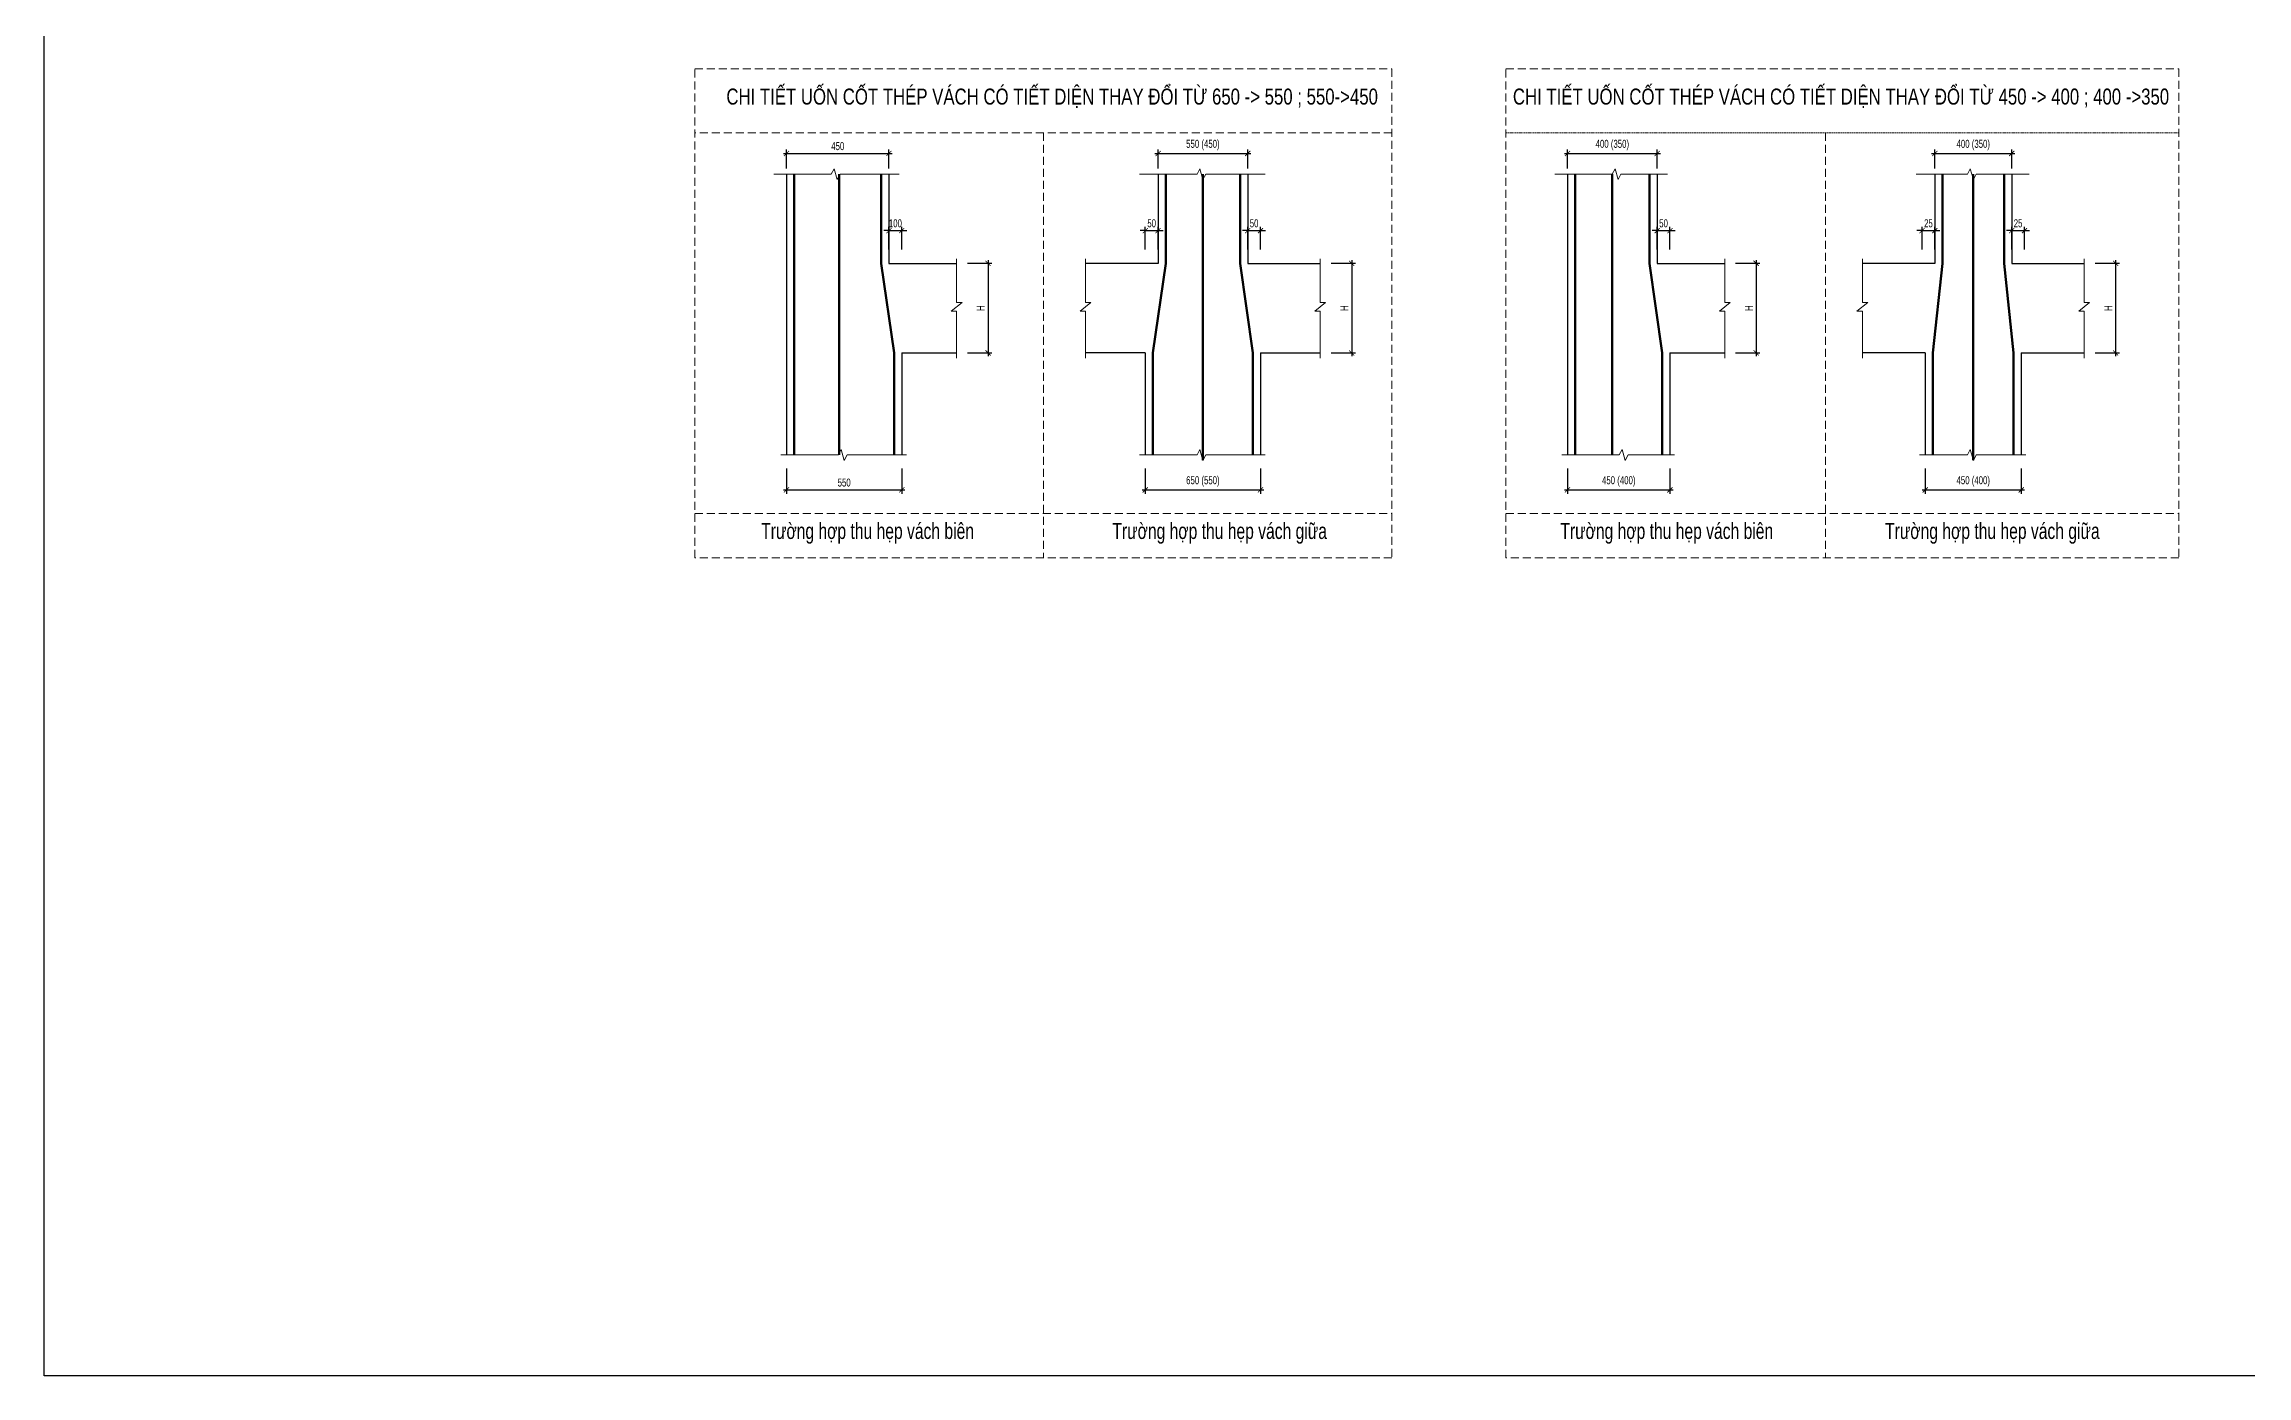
# Model space of a CAD drawing. Header units: millimetres. Extents: x -17374 to 181693, y -29783 to 15580.
# Drawn here: x 145767 to 162973, y -29783 to -19379 of the extents above; entities that cross this region are included whole.
import ezdxf
from ezdxf.enums import TextEntityAlignment as Align

# ---------------------------------------------------------------- set-up
doc = ezdxf.new("R2010")
doc.units = ezdxf.units.MM
doc.header["$LTSCALE"] = 250
doc.header["$MEASUREMENT"] = 0
doc.linetypes.add('HIDDEN', pattern=[0.375, 0.25, -0.125])
for name, color, linetype, lineweight in [('CDC.02.DIM', 1, 'Continuous', 18), ('CDC.03.BORDER', 3, 'Continuous', 25), ('CDC.04.HIDDEN', 8, 'HIDDEN', 15), ('CDC.05.STEEL', 4, 'Continuous', 50), ('CDC.06.TEXT', 2, 'Continuous', 18), ('CDC.11.NOTE', 8, 'Continuous', 18)]:
    doc.layers.add(name, color=color, linetype=linetype, lineweight=lineweight)
doc.layers.add('DIM', color=1, linetype='Continuous')
doc.styles.add('KC_BIGTEXT', font='arial.ttf', dxfattribs={"width": 0.7})
doc.styles.add('KC_SMTEXT', font='arial.ttf', dxfattribs={"width": 0.7})
doc.styles.add('KCS_SMTEXT', font='arial.ttf', dxfattribs={"width": 0.7})
doc.dimstyles.new('KC_DIM25', dxfattribs={"dimtxt": 62.5, "dimasz": 40, "dimexe": 30, "dimexo": 0, "dimgap": 25, "dimtad": 1, "dimdec": 0, "dimzin": 13, "dimdsep": 46, "dimtxsty": 'KC_SMTEXT', "dimblk": 'ARCHTICK', "dimcen": 0, "dimdle": 25, "dimclrd": 1, "dimclre": 1, "dimclrt": 2, "dimadec": 0, "dimazin": 0, "dimtfac": 1, "dimtdec": 0, "dimtix": 1, "dimtmove": 2, "dimatfit": 3, "dimfxl": 1, "dimtolj": 1, "dimtzin": 13, "dimarcsym": 0})

# ---------------------------------------------------------------- blocks, each defined once
blk = doc.blocks.new('_ArchTick')
at = {"color": 0, "linetype": 'ByBlock', "const_width": 0.15}
blk.add_lwpolyline([(-0.5, -0.5), (0.5, 0.5)], dxfattribs=at)
blk = doc.blocks.new('*D8')
at = {"layer": 'CDC.02.DIM', "color": 1, "lineweight": -2, "transparency": 16777216}
for p, q in [((152979, -21092), (153170, -21092)), ((153140, -21067), (153140, -21817)), ((152979, -21792), (153170, -21792))]:
    blk.add_line(p, q, dxfattribs=at)
at = {"layer": 'Defpoints', "color": 0, "transparency": 16777216}
for p in [(152979, -21092), (152979, -21792), (153140, -21792)]:
    blk.add_point(p, dxfattribs=at)
at = {"layer": 'CDC.02.DIM', "color": 1, "lineweight": -2, "transparency": 16777216, "xscale": 40, "yscale": 40, "zscale": 40}
for p, rotation in [((153140, -21092), 90), ((153140, -21792), 270)]:
    blk.add_blockref('_ArchTick', p, dxfattribs=dict(at, rotation=rotation))
at = {"layer": 'CDC.02.DIM', "color": 2, "transparency": 16777216, "insert": (153083, -21442), "char_height": 62.5, "attachment_point": 5, "rotation": 90, "style": 'KC_SMTEXT'}
blk.add_mtext('\\A1;H', dxfattribs=at)
blk = doc.blocks.new('*D9')
at = {"layer": 'CDC.02.DIM', "color": 1, "lineweight": -2, "transparency": 16777216}
for p, q in [((152366, -20985), (152366, -20807)), ((152466, -20985), (152466, -20807)), ((152366, -20837), (152326, -20837)), ((152366, -20837), (152466, -20837)), ((152466, -20837), (152506, -20837))]:
    blk.add_line(p, q, dxfattribs=at)
at = {"layer": 'Defpoints', "color": 0, "transparency": 16777216}
for p in [(152366, -20985), (152466, -20837), (152466, -20985)]:
    blk.add_point(p, dxfattribs=at)
at = {"layer": 'CDC.02.DIM', "color": 1, "lineweight": -2, "transparency": 16777216, "xscale": 40, "yscale": 40, "zscale": 40}
blk.add_blockref('_ArchTick', (152366, -20837), dxfattribs=at)
at = {"layer": 'CDC.02.DIM', "color": 1, "lineweight": -2, "transparency": 16777216, "xscale": 40, "yscale": 40, "zscale": 40, "rotation": 180}
blk.add_blockref('_ArchTick', (152466, -20837), dxfattribs=at)
at = {"layer": 'CDC.02.DIM', "color": 2, "transparency": 16777216, "insert": (152416, -20780), "char_height": 62.5, "attachment_point": 5, "style": 'KC_SMTEXT'}
blk.add_mtext('\\A1;100', dxfattribs=at)
blk = doc.blocks.new('*D10')
at = {"layer": 'CDC.02.DIM', "color": 1, "lineweight": -2, "transparency": 16777216}
for p, q in [((154368, -20985), (154368, -20807)), ((154468, -20985), (154468, -20807)), ((154368, -20837), (154328, -20837)), ((154368, -20837), (154468, -20837)), ((154468, -20837), (154508, -20837))]:
    blk.add_line(p, q, dxfattribs=at)
at = {"layer": 'Defpoints', "color": 0, "transparency": 16777216}
for p in [(154368, -20985), (154468, -20837), (154468, -20985)]:
    blk.add_point(p, dxfattribs=at)
at = {"layer": 'CDC.02.DIM', "color": 1, "lineweight": -2, "transparency": 16777216, "xscale": 40, "yscale": 40, "zscale": 40}
blk.add_blockref('_ArchTick', (154368, -20837), dxfattribs=at)
at = {"layer": 'CDC.02.DIM', "color": 1, "lineweight": -2, "transparency": 16777216, "xscale": 40, "yscale": 40, "zscale": 40, "rotation": 180}
blk.add_blockref('_ArchTick', (154468, -20837), dxfattribs=at)
at = {"layer": 'CDC.02.DIM', "color": 2, "transparency": 16777216, "insert": (154418, -20780), "char_height": 62.5, "attachment_point": 5, "style": 'KC_SMTEXT'}
blk.add_mtext('\\A1;50', dxfattribs=at)
blk = doc.blocks.new('*D11')
at = {"layer": 'CDC.02.DIM', "color": 1, "lineweight": -2, "transparency": 16777216}
for p, q in [((155168, -20985), (155168, -20807)), ((155268, -20985), (155268, -20807)), ((155168, -20837), (155128, -20837)), ((155168, -20837), (155268, -20837)), ((155268, -20837), (155308, -20837))]:
    blk.add_line(p, q, dxfattribs=at)
at = {"layer": 'Defpoints', "color": 0, "transparency": 16777216}
for p in [(155168, -20985), (155268, -20837), (155268, -20985)]:
    blk.add_point(p, dxfattribs=at)
at = {"layer": 'CDC.02.DIM', "color": 1, "lineweight": -2, "transparency": 16777216, "xscale": 40, "yscale": 40, "zscale": 40}
blk.add_blockref('_ArchTick', (155168, -20837), dxfattribs=at)
at = {"layer": 'CDC.02.DIM', "color": 1, "lineweight": -2, "transparency": 16777216, "xscale": 40, "yscale": 40, "zscale": 40, "rotation": 180}
blk.add_blockref('_ArchTick', (155268, -20837), dxfattribs=at)
at = {"layer": 'CDC.02.DIM', "color": 2, "transparency": 16777216, "insert": (155218, -20780), "char_height": 62.5, "attachment_point": 5, "style": 'KC_SMTEXT'}
blk.add_mtext('\\A1;50', dxfattribs=at)
blk = doc.blocks.new('*D12')
at = {"layer": 'CDC.02.DIM', "color": 1, "lineweight": -2, "transparency": 16777216}
for p, q in [((155819, -21092), (156010, -21092)), ((155980, -21067), (155980, -21817)), ((155819, -21792), (156010, -21792))]:
    blk.add_line(p, q, dxfattribs=at)
at = {"layer": 'Defpoints', "color": 0, "transparency": 16777216}
for p in [(155819, -21092), (155819, -21792), (155980, -21792)]:
    blk.add_point(p, dxfattribs=at)
at = {"layer": 'CDC.02.DIM', "color": 1, "lineweight": -2, "transparency": 16777216, "xscale": 40, "yscale": 40, "zscale": 40}
for p, rotation in [((155980, -21092), 90), ((155980, -21792), 270)]:
    blk.add_blockref('_ArchTick', p, dxfattribs=dict(at, rotation=rotation))
at = {"layer": 'CDC.02.DIM', "color": 2, "transparency": 16777216, "insert": (155923, -21442), "char_height": 62.5, "attachment_point": 5, "rotation": 90, "style": 'KC_SMTEXT'}
blk.add_mtext('\\A1;H', dxfattribs=at)
blk = doc.blocks.new('*D13')
at = {"layer": 'CDC.02.DIM', "color": 1, "lineweight": -2, "transparency": 16777216}
for p, q in [((151566, -22696), (151566, -22892)), ((152466, -22696), (152466, -22892)), ((151541, -22862), (152491, -22862))]:
    blk.add_line(p, q, dxfattribs=at)
at = {"layer": 'Defpoints', "color": 0, "transparency": 16777216}
for p in [(151566, -22696, 0), (152466, -22696, 0), (152466, -22862)]:
    blk.add_point(p, dxfattribs=at)
at = {"layer": 'CDC.02.DIM', "color": 1, "lineweight": -2, "transparency": 16777216, "xscale": 40, "yscale": 40, "zscale": 40, "rotation": 180}
blk.add_blockref('_ArchTick', (151566, -22862), dxfattribs=at)
at = {"layer": 'CDC.02.DIM', "color": 1, "lineweight": -2, "transparency": 16777216, "xscale": 40, "yscale": 40, "zscale": 40}
blk.add_blockref('_ArchTick', (152466, -22862), dxfattribs=at)
at = {"layer": 'CDC.02.DIM', "color": 2, "transparency": 16777216, "insert": (152016, -22805), "char_height": 62.5, "attachment_point": 5, "style": 'KC_SMTEXT'}
blk.add_mtext('\\A1;550', dxfattribs=at)
blk = doc.blocks.new('*D14')
at = {"layer": 'CDC.02.DIM', "color": 1, "lineweight": -2, "transparency": 16777216}
for p, q in [((151541, -20234), (152391, -20234)), ((151566, -20351), (151566, -20204)), ((152366, -20351), (152366, -20204))]:
    blk.add_line(p, q, dxfattribs=at)
at = {"layer": 'Defpoints', "color": 0, "transparency": 16777216}
for p in [(152366, -20234), (151566, -20351, 0), (152366, -20351, 0)]:
    blk.add_point(p, dxfattribs=at)
at = {"layer": 'CDC.02.DIM', "color": 1, "lineweight": -2, "transparency": 16777216, "xscale": 40, "yscale": 40, "zscale": 40, "rotation": 180}
blk.add_blockref('_ArchTick', (151566, -20234), dxfattribs=at)
at = {"layer": 'CDC.02.DIM', "color": 1, "lineweight": -2, "transparency": 16777216, "xscale": 40, "yscale": 40, "zscale": 40}
blk.add_blockref('_ArchTick', (152366, -20234), dxfattribs=at)
at = {"layer": 'CDC.02.DIM', "color": 2, "transparency": 16777216, "insert": (151966, -20177), "char_height": 62.5, "attachment_point": 5, "style": 'KC_SMTEXT'}
blk.add_mtext('\\A1;450', dxfattribs=at)
blk = doc.blocks.new('*D15')
at = {"layer": 'CDC.02.DIM', "color": 1, "lineweight": -2, "transparency": 16777216}
for p, q in [((154368, -22696), (154368, -22892)), ((155268, -22696), (155268, -22892)), ((154343, -22862), (155293, -22862))]:
    blk.add_line(p, q, dxfattribs=at)
at = {"layer": 'Defpoints', "color": 0, "transparency": 16777216}
for p in [(154368, -22696, 0), (155268, -22696, 0), (155268, -22862)]:
    blk.add_point(p, dxfattribs=at)
at = {"layer": 'CDC.02.DIM', "color": 1, "lineweight": -2, "transparency": 16777216, "xscale": 40, "yscale": 40, "zscale": 40, "rotation": 180}
blk.add_blockref('_ArchTick', (154368, -22862), dxfattribs=at)
at = {"layer": 'CDC.02.DIM', "color": 1, "lineweight": -2, "transparency": 16777216, "xscale": 40, "yscale": 40, "zscale": 40}
blk.add_blockref('_ArchTick', (155268, -22862), dxfattribs=at)
at = {"layer": 'CDC.02.DIM', "color": 2, "transparency": 16777216, "insert": (154818, -22796), "char_height": 62.5, "attachment_point": 5, "style": 'KC_SMTEXT'}
blk.add_mtext('\\A1;650 (550)', dxfattribs=at)
blk = doc.blocks.new('*D16')
at = {"layer": 'CDC.02.DIM', "color": 1, "lineweight": -2, "transparency": 16777216}
for p, q in [((154443, -20234), (155193, -20234)), ((154468, -20351), (154468, -20204)), ((155168, -20351), (155168, -20204))]:
    blk.add_line(p, q, dxfattribs=at)
at = {"layer": 'Defpoints', "color": 0, "transparency": 16777216}
for p in [(155168, -20234), (154468, -20351, 0), (155168, -20351, 0)]:
    blk.add_point(p, dxfattribs=at)
at = {"layer": 'CDC.02.DIM', "color": 1, "lineweight": -2, "transparency": 16777216, "xscale": 40, "yscale": 40, "zscale": 40, "rotation": 180}
blk.add_blockref('_ArchTick', (154468, -20234), dxfattribs=at)
at = {"layer": 'CDC.02.DIM', "color": 1, "lineweight": -2, "transparency": 16777216, "xscale": 40, "yscale": 40, "zscale": 40}
blk.add_blockref('_ArchTick', (155168, -20234), dxfattribs=at)
at = {"layer": 'CDC.02.DIM', "color": 2, "transparency": 16777216, "insert": (154818, -20168), "char_height": 62.5, "attachment_point": 5, "style": 'KC_SMTEXT'}
blk.add_mtext('\\A1;550 (450)', dxfattribs=at)
blk = doc.blocks.new('*D17')
at = {"layer": 'CDC.02.DIM', "color": 1, "lineweight": -2, "transparency": 16777216}
for p, q in [((158979, -21092), (159169, -21092)), ((159139, -21067), (159139, -21817)), ((158979, -21792), (159169, -21792))]:
    blk.add_line(p, q, dxfattribs=at)
at = {"layer": 'Defpoints', "color": 0, "transparency": 16777216}
for p in [(158979, -21092), (158979, -21792), (159139, -21792)]:
    blk.add_point(p, dxfattribs=at)
at = {"layer": 'CDC.02.DIM', "color": 1, "lineweight": -2, "transparency": 16777216, "xscale": 40, "yscale": 40, "zscale": 40}
for p, rotation in [((159139, -21092), 90), ((159139, -21792), 270)]:
    blk.add_blockref('_ArchTick', p, dxfattribs=dict(at, rotation=rotation))
at = {"layer": 'CDC.02.DIM', "color": 2, "transparency": 16777216, "insert": (159083, -21442), "char_height": 62.5, "attachment_point": 5, "rotation": 90, "style": 'KC_SMTEXT'}
blk.add_mtext('\\A1;H', dxfattribs=at)
blk = doc.blocks.new('*D18')
at = {"layer": 'CDC.02.DIM', "color": 1, "lineweight": -2, "transparency": 16777216}
for p, q in [((158366, -20985), (158366, -20807)), ((158466, -20985), (158466, -20807)), ((158366, -20837), (158326, -20837)), ((158366, -20837), (158466, -20837)), ((158466, -20837), (158506, -20837))]:
    blk.add_line(p, q, dxfattribs=at)
at = {"layer": 'Defpoints', "color": 0, "transparency": 16777216}
for p in [(158366, -20985), (158466, -20837), (158466, -20985)]:
    blk.add_point(p, dxfattribs=at)
at = {"layer": 'CDC.02.DIM', "color": 1, "lineweight": -2, "transparency": 16777216, "xscale": 40, "yscale": 40, "zscale": 40}
blk.add_blockref('_ArchTick', (158366, -20837), dxfattribs=at)
at = {"layer": 'CDC.02.DIM', "color": 1, "lineweight": -2, "transparency": 16777216, "xscale": 40, "yscale": 40, "zscale": 40, "rotation": 180}
blk.add_blockref('_ArchTick', (158466, -20837), dxfattribs=at)
at = {"layer": 'CDC.02.DIM', "color": 2, "transparency": 16777216, "insert": (158416, -20780), "char_height": 62.5, "attachment_point": 5, "style": 'KC_SMTEXT'}
blk.add_mtext('\\A1;50', dxfattribs=at)
blk = doc.blocks.new('*D19')
at = {"layer": 'CDC.02.DIM', "color": 1, "lineweight": -2, "transparency": 16777216}
for p, q in [((160435, -20985), (160435, -20807)), ((160535, -20985), (160535, -20807)), ((160435, -20837), (160395, -20837)), ((160435, -20837), (160535, -20837)), ((160535, -20837), (160575, -20837))]:
    blk.add_line(p, q, dxfattribs=at)
at = {"layer": 'Defpoints', "color": 0, "transparency": 16777216}
for p in [(160435, -20985), (160535, -20837), (160535, -20985)]:
    blk.add_point(p, dxfattribs=at)
at = {"layer": 'CDC.02.DIM', "color": 1, "lineweight": -2, "transparency": 16777216, "xscale": 40, "yscale": 40, "zscale": 40}
blk.add_blockref('_ArchTick', (160435, -20837), dxfattribs=at)
at = {"layer": 'CDC.02.DIM', "color": 1, "lineweight": -2, "transparency": 16777216, "xscale": 40, "yscale": 40, "zscale": 40, "rotation": 180}
blk.add_blockref('_ArchTick', (160535, -20837), dxfattribs=at)
at = {"layer": 'CDC.02.DIM', "color": 2, "transparency": 16777216, "insert": (160485, -20780), "char_height": 62.5, "attachment_point": 5, "style": 'KC_SMTEXT'}
blk.add_mtext('\\A1;25', dxfattribs=at)
blk = doc.blocks.new('*D20')
at = {"layer": 'CDC.02.DIM', "color": 1, "lineweight": -2, "transparency": 16777216}
for p, q in [((161135, -20985), (161135, -20807)), ((161235, -20985), (161235, -20807)), ((161135, -20837), (161095, -20837)), ((161135, -20837), (161235, -20837)), ((161235, -20837), (161275, -20837))]:
    blk.add_line(p, q, dxfattribs=at)
at = {"layer": 'Defpoints', "color": 0, "transparency": 16777216}
for p in [(161135, -20985), (161235, -20837), (161235, -20985)]:
    blk.add_point(p, dxfattribs=at)
at = {"layer": 'CDC.02.DIM', "color": 1, "lineweight": -2, "transparency": 16777216, "xscale": 40, "yscale": 40, "zscale": 40}
blk.add_blockref('_ArchTick', (161135, -20837), dxfattribs=at)
at = {"layer": 'CDC.02.DIM', "color": 1, "lineweight": -2, "transparency": 16777216, "xscale": 40, "yscale": 40, "zscale": 40, "rotation": 180}
blk.add_blockref('_ArchTick', (161235, -20837), dxfattribs=at)
at = {"layer": 'CDC.02.DIM', "color": 2, "transparency": 16777216, "insert": (161185, -20780), "char_height": 62.5, "attachment_point": 5, "style": 'KC_SMTEXT'}
blk.add_mtext('\\A1;25', dxfattribs=at)
blk = doc.blocks.new('*D21')
at = {"layer": 'CDC.02.DIM', "color": 1, "lineweight": -2, "transparency": 16777216}
for p, q in [((161786, -21092), (161977, -21092)), ((161947, -21067), (161947, -21817)), ((161786, -21792), (161977, -21792))]:
    blk.add_line(p, q, dxfattribs=at)
at = {"layer": 'Defpoints', "color": 0, "transparency": 16777216}
for p in [(161786, -21092), (161786, -21792), (161947, -21792)]:
    blk.add_point(p, dxfattribs=at)
at = {"layer": 'CDC.02.DIM', "color": 1, "lineweight": -2, "transparency": 16777216, "xscale": 40, "yscale": 40, "zscale": 40}
for p, rotation in [((161947, -21092), 90), ((161947, -21792), 270)]:
    blk.add_blockref('_ArchTick', p, dxfattribs=dict(at, rotation=rotation))
at = {"layer": 'CDC.02.DIM', "color": 2, "transparency": 16777216, "insert": (161890, -21442), "char_height": 62.5, "attachment_point": 5, "rotation": 90, "style": 'KC_SMTEXT'}
blk.add_mtext('\\A1;H', dxfattribs=at)
blk = doc.blocks.new('*D22')
at = {"layer": 'CDC.02.DIM', "color": 1, "lineweight": -2, "transparency": 16777216}
for p, q in [((157666, -22696), (157666, -22892)), ((158466, -22696), (158466, -22892)), ((157641, -22862), (158491, -22862))]:
    blk.add_line(p, q, dxfattribs=at)
at = {"layer": 'Defpoints', "color": 0, "transparency": 16777216}
for p in [(157666, -22696, 0), (158466, -22696, 0), (158466, -22862)]:
    blk.add_point(p, dxfattribs=at)
at = {"layer": 'CDC.02.DIM', "color": 1, "lineweight": -2, "transparency": 16777216, "xscale": 40, "yscale": 40, "zscale": 40, "rotation": 180}
blk.add_blockref('_ArchTick', (157666, -22862), dxfattribs=at)
at = {"layer": 'CDC.02.DIM', "color": 1, "lineweight": -2, "transparency": 16777216, "xscale": 40, "yscale": 40, "zscale": 40}
blk.add_blockref('_ArchTick', (158466, -22862), dxfattribs=at)
at = {"layer": 'CDC.02.DIM', "color": 2, "transparency": 16777216, "insert": (158066, -22796), "char_height": 62.5, "attachment_point": 5, "style": 'KC_SMTEXT'}
blk.add_mtext('\\A1;450 (400)', dxfattribs=at)
blk = doc.blocks.new('*D23')
at = {"layer": 'CDC.02.DIM', "color": 1, "lineweight": -2, "transparency": 16777216}
for p, q in [((157641, -20234), (158391, -20234)), ((157666, -20351), (157666, -20204)), ((158366, -20351), (158366, -20204))]:
    blk.add_line(p, q, dxfattribs=at)
at = {"layer": 'Defpoints', "color": 0, "transparency": 16777216}
for p in [(158366, -20234), (157666, -20351, 0), (158366, -20351, 0)]:
    blk.add_point(p, dxfattribs=at)
at = {"layer": 'CDC.02.DIM', "color": 1, "lineweight": -2, "transparency": 16777216, "xscale": 40, "yscale": 40, "zscale": 40, "rotation": 180}
blk.add_blockref('_ArchTick', (157666, -20234), dxfattribs=at)
at = {"layer": 'CDC.02.DIM', "color": 1, "lineweight": -2, "transparency": 16777216, "xscale": 40, "yscale": 40, "zscale": 40}
blk.add_blockref('_ArchTick', (158366, -20234), dxfattribs=at)
at = {"layer": 'CDC.02.DIM', "color": 2, "transparency": 16777216, "insert": (158016, -20168), "char_height": 62.5, "attachment_point": 5, "style": 'KC_SMTEXT'}
blk.add_mtext('\\A1;400 (350)', dxfattribs=at)
blk = doc.blocks.new('*D24')
at = {"layer": 'CDC.02.DIM', "color": 1, "lineweight": -2, "transparency": 16777216}
for p, q in [((160460, -22696), (160460, -22892)), ((161210, -22696), (161210, -22892)), ((160435, -22862), (161235, -22862))]:
    blk.add_line(p, q, dxfattribs=at)
at = {"layer": 'Defpoints', "color": 0, "transparency": 16777216}
for p in [(160460, -22696, 0), (161210, -22696, 0), (161210, -22862)]:
    blk.add_point(p, dxfattribs=at)
at = {"layer": 'CDC.02.DIM', "color": 1, "lineweight": -2, "transparency": 16777216, "xscale": 40, "yscale": 40, "zscale": 40, "rotation": 180}
blk.add_blockref('_ArchTick', (160460, -22862), dxfattribs=at)
at = {"layer": 'CDC.02.DIM', "color": 1, "lineweight": -2, "transparency": 16777216, "xscale": 40, "yscale": 40, "zscale": 40}
blk.add_blockref('_ArchTick', (161210, -22862), dxfattribs=at)
at = {"layer": 'CDC.02.DIM', "color": 2, "transparency": 16777216, "insert": (160835, -22796), "char_height": 62.5, "attachment_point": 5, "style": 'KC_SMTEXT'}
blk.add_mtext('\\A1;450 (400)', dxfattribs=at)
blk = doc.blocks.new('*D25')
at = {"layer": 'CDC.02.DIM', "color": 1, "lineweight": -2, "transparency": 16777216}
for p, q in [((160510, -20234), (161160, -20234)), ((160535, -20351), (160535, -20204)), ((161135, -20351), (161135, -20204))]:
    blk.add_line(p, q, dxfattribs=at)
at = {"layer": 'Defpoints', "color": 0, "transparency": 16777216}
for p in [(161135, -20234), (160535, -20351, 0), (161135, -20351, 0)]:
    blk.add_point(p, dxfattribs=at)
at = {"layer": 'CDC.02.DIM', "color": 1, "lineweight": -2, "transparency": 16777216, "xscale": 40, "yscale": 40, "zscale": 40, "rotation": 180}
blk.add_blockref('_ArchTick', (160535, -20234), dxfattribs=at)
at = {"layer": 'CDC.02.DIM', "color": 1, "lineweight": -2, "transparency": 16777216, "xscale": 40, "yscale": 40, "zscale": 40}
blk.add_blockref('_ArchTick', (161135, -20234), dxfattribs=at)
at = {"layer": 'CDC.02.DIM', "color": 2, "transparency": 16777216, "insert": (160835, -20168), "char_height": 62.5, "attachment_point": 5, "style": 'KC_SMTEXT'}
blk.add_mtext('\\A1;400 (350)', dxfattribs=at)

msp = doc.modelspace()

# ---------------------------------------------------------------- linework, layer by layer
at = {"layer": 'CDC.03.BORDER'}
for p, q in [((151566.1, -20395.95), (151566.1, -22589.01)), ((152366.1, -20395.95), (152366.1, -21092.48)), ((154467.98, -20395.95), (154467.98, -21092.48)), ((155167.98, -20395.95), (155167.98, -21092.48)), ((157665.84, -20395.95), (157665.84, -22589.01)), ((158365.84, -20395.95), (158365.84, -21092.48)), ((160535.17, -20395.95), (160535.17, -21092.48)), ((161135.17, -20395.95), (161135.17, -21092.48)), ((152366.1, -21092.48), (152894.44, -21092.48)), ((154467.98, -21092.48), (153901.66, -21092.48)), ((155167.98, -21092.48), (155734.3, -21092.48)), ((158365.84, -21092.48), (158894.19, -21092.48)), ((160535.17, -21092.48), (159968.85, -21092.48)), ((161135.17, -21092.48), (161701.49, -21092.48)), ((152466.1, -21792.48), (152466.1, -22589.01)), ((152466.1, -21792.48), (152894.44, -21792.48)), ((154367.98, -21792.48), (153901.66, -21792.48)), ((154367.98, -21792.48), (154367.98, -22589.01)), ((155267.98, -21792.48), (155734.3, -21792.48)), ((155267.98, -21792.48), (155267.98, -22589.01)), ((158465.84, -21792.48), (158465.84, -22589.01)), ((158465.84, -21792.48), (158894.19, -21792.48)), ((160460.17, -21792.48), (159968.85, -21792.48)), ((160460.17, -21792.48), (160460.17, -22589.01)), ((161210.17, -21792.48), (161701.49, -21792.48)), ((161210.17, -21792.48), (161210.17, -22589.01))]:
    msp.add_line(p, q, dxfattribs=at)
at = {"layer": 'CDC.04.HIDDEN'}
for p, q in [((156294.4, -20073.56), (150849.99, -20073.56)), ((153572.2, -20073.56), (153572.2, -23391.89)), ((159679.65, -20073.56), (159679.65, -23391.89)), ((150849.99, -23046.43), (156294.4, -23046.43)), ((157183.47, -23046.43), (162441.84, -23046.43))]:
    msp.add_line(p, q, dxfattribs=at)
at = {"layer": 'CDC.04.HIDDEN', "ltscale": 0.15}
msp.add_line((162441.84, -20073.56), (157183.47, -20073.56), dxfattribs=at)
at = {"layer": 'CDC.04.HIDDEN'}
for points in [[(150849.99, -19573.56), (156294.4, -19573.56), (156294.4, -23391.89), (150849.99, -23391.89)], [(157183.47, -19573.56), (162441.84, -19573.56), (162441.84, -23391.89), (157183.47, -23391.89)]]:
    msp.add_lwpolyline(points, close=True, dxfattribs=at)
at = {"layer": 'CDC.05.STEEL'}
for p, q in [((151626.1, -20395.95), (151626.1, -22589.01)), ((151978.23, -20395.95), (151978.23, -22589.01)), ((152306.1, -20395.95), (152306.1, -21092.48)), ((154527.98, -20395.95), (154527.98, -21092.48)), ((154817.98, -20395.95), (154817.98, -22629.35)), ((155107.98, -20395.95), (155107.98, -21092.48)), ((157725.84, -20395.95), (157725.84, -22589.01)), ((158015.84, -20395.95), (158015.84, -22589.01)), ((158305.84, -20395.95), (158305.84, -21092.48)), ((160595.17, -20395.95), (160595.17, -21092.48)), ((160835.17, -20395.95), (160835.17, -22629.35)), ((161075.17, -20395.95), (161075.17, -21092.48)), ((152406.1, -21792.48), (152306.1, -21092.48)), ((154427.98, -21792.48), (154527.98, -21092.48)), ((155207.98, -21792.48), (155107.98, -21092.48)), ((158405.84, -21792.48), (158305.84, -21092.48)), ((160520.17, -21792.48), (160595.17, -21092.48)), ((161150.17, -21792.48), (161075.17, -21092.48)), ((152406.1, -21792.48), (152406.1, -22589.01)), ((154427.98, -21792.48), (154427.98, -22589.01)), ((155207.98, -21792.48), (155207.98, -22589.01)), ((158405.84, -21792.48), (158405.84, -22589.01)), ((160520.17, -21792.48), (160520.17, -22589.01)), ((161150.17, -21792.48), (161150.17, -22589.01))]:
    msp.add_line(p, q, dxfattribs=at)
at = {"layer": 'CDC.11.NOTE', "color": 1}
for points in [[(151466.03, -20395.95), (151915.59, -20395.95), (151937.72, -20353.73), (151961.64, -20438.17), (151983.77, -20395.95), (152446.75, -20395.95)], [(154322.9, -20395.95), (154772.46, -20395.95), (154794.59, -20353.73), (154818.51, -20438.17), (154840.64, -20395.95), (155303.62, -20395.95)], [(157565.77, -20395.95), (158015.33, -20395.95), (158037.46, -20353.73), (158061.38, -20438.17), (158083.51, -20395.95), (158446.49, -20395.95)], [(160390.09, -20395.95), (160789.65, -20395.95), (160811.78, -20353.73), (160835.71, -20438.17), (160857.84, -20395.95), (161270.82, -20395.95)], [(152894.44, -21831.81), (152894.44, -21465.51), (152852.22, -21465.51), (152936.66, -21397.32), (152894.44, -21397.32), (152894.44, -21056.42)], [(153901.66, -21831.81), (153901.66, -21465.51), (153859.44, -21465.51), (153943.88, -21397.32), (153901.66, -21397.32), (153901.66, -21056.42)], [(155734.3, -21831.81), (155734.3, -21465.51), (155692.08, -21465.51), (155776.52, -21397.32), (155734.3, -21397.32), (155734.3, -21056.42)], [(158894.19, -21831.81), (158894.19, -21465.51), (158851.97, -21465.51), (158936.41, -21397.32), (158894.19, -21397.32), (158894.19, -21056.42)], [(159968.85, -21831.81), (159968.85, -21465.51), (159926.63, -21465.51), (160011.07, -21397.32), (159968.85, -21397.32), (159968.85, -21056.42)], [(161701.49, -21831.81), (161701.49, -21465.51), (161659.27, -21465.51), (161743.71, -21397.32), (161701.49, -21397.32), (161701.49, -21056.42)], [(151521.02, -22589.01), (151970.58, -22589.01), (151992.71, -22546.79), (152016.63, -22631.23), (152038.76, -22589.01), (152501.74, -22589.01)], [(154322.9, -22589.01), (154772.46, -22589.01), (154794.59, -22546.79), (154818.51, -22631.23), (154840.64, -22589.01), (155303.62, -22589.01)], [(157620.76, -22589.01), (158070.32, -22589.01), (158092.45, -22546.79), (158116.37, -22631.23), (158138.51, -22589.01), (158501.49, -22589.01)], [(160415.09, -22589.01), (160789.65, -22589.01), (160811.78, -22546.79), (160835.71, -22631.23), (160857.84, -22589.01), (161245.82, -22589.01)]]:
    msp.add_lwpolyline(points, dxfattribs=at)
at = {"layer": 'DIM'}
msp.add_lwpolyline([(145766.64, 9044.4), (181692.53, 9044.4), (181692.53, -29783.3), (145766.64, -29783.3)], close=True, dxfattribs=at)

# ---------------------------------------------------------------- texts
at = {"layer": 'CDC.06.TEXT', "color": 4, "style": 'KCS_SMTEXT', "width": 0.75}
for s, p in [('CHI TIẾT UỐN CỐT THÉP VÁCH CÓ TIẾT DIỆN THAY ĐỔI TỪ 650 -> 550 ; 550->450', (153640.51, -19852.11)), ('CHI TIẾT UỐN CỐT THÉP VÁCH CÓ TIẾT DIỆN THAY ĐỔI TỪ 450 -> 400 ; 400 ->350', (159802.11, -19852.11))]:
    msp.add_text(s, height=125, dxfattribs=at).set_placement(p, align=Align.CENTER)
at = {"layer": 'CDC.06.TEXT', "char_height": 125, "attachment_point": 5, "style": 'KC_BIGTEXT'}
for s, insert in [('Trường hợp thu hẹp vách biên', (152199.02, -23201.7)), ('Trường hợp thu hẹp vách giữa', (154949.01, -23201.7)), ('Trường hợp thu hẹp vách biên', (158441.07, -23201.7)), ('Trường hợp thu hẹp vách giữa', (160984.36, -23201.7))]:
    msp.add_mtext(s, dxfattribs=dict(at, insert=insert))

# ---------------------------------------------------------------- dimensions: what is measured, and where the dimension line sits
at = {"layer": 'CDC.02.DIM'}
for base, p1, p2, text, picture, middle in [((155167.98, -20234.21, 0), (154467.98, -20351.26), (155167.98, -20351.26), '550 (450)', '*D16', (154817.98, -20168.24, 0)), ((158365.84, -20234.21, 0), (157665.84, -20351.26), (158365.84, -20351.26), '400 (350)', '*D23', (158015.84, -20168.24, 0)), ((161135.17, -20234.21, 0), (160535.17, -20351.26), (161135.17, -20351.26), '400 (350)', '*D25', (160835.17, -20168.24, 0)), ((152366.1, -20234.21, 0), (151566.1, -20351.26), (152366.1, -20351.26), '450', '*D14', (151966.1, -20177.3, 0)), ((152466.1, -20836.85), (152366.1, -20984.95), (152466.1, -20984.95), '100', '*D9', (152416.1, -20779.94)), ((154467.98, -20836.85), (154367.98, -20984.95), (154467.98, -20984.95), '50', '*D10', (154417.98, -20779.94)), ((155267.98, -20836.85), (155167.98, -20984.95), (155267.98, -20984.95), '50', '*D11', (155217.98, -20779.94)), ((158465.84, -20836.85), (158365.84, -20984.95), (158465.84, -20984.95), '50', '*D18', (158415.84, -20779.94)), ((160535.17, -20836.85), (160435.17, -20984.95), (160535.17, -20984.95), '25', '*D19', (160485.17, -20779.94)), ((161235.17, -20836.85), (161135.17, -20984.95), (161235.17, -20984.95), '25', '*D20', (161185.17, -20779.94)), ((152466.1, -22861.53, 0), (151566.1, -22695.9), (152466.1, -22695.9), '550', '*D13', (152016.1, -22804.62, 0)), ((155267.98, -22861.53, 0), (154367.98, -22695.9), (155267.98, -22695.9), '650 (550)', '*D15', (154817.98, -22795.56, 0)), ((158465.84, -22861.53, 0), (157665.84, -22695.9), (158465.84, -22695.9), '450 (400)', '*D22', (158065.84, -22795.56, 0)), ((161210.17, -22861.53, 0), (160460.17, -22695.9), (161210.17, -22695.9), '450 (400)', '*D24', (160835.17, -22795.56, 0))]:
    dim = msp.add_linear_dim(base=base, p1=p1, p2=p2, text=text, dimstyle='KC_DIM25', dxfattribs=at)
    dim.commit()
    dim.dimension.update_dxf_attribs({"geometry": picture, "text_midpoint": middle})
for base, p1, p2, picture, middle in [((153139.68, -21792.48), (152979.37, -21092.48), (152979.37, -21792.48), '*D8', (153083.43, -21442.48)), ((155979.53, -21792.48), (155819.23, -21092.48), (155819.23, -21792.48), '*D12', (155923.28, -21442.48)), ((159139.42, -21792.48), (158979.11, -21092.48), (158979.11, -21792.48), '*D17', (159083.17, -21442.48)), ((161946.72, -21792.48), (161786.42, -21092.48), (161786.42, -21792.48), '*D21', (161890.47, -21442.48))]:
    dim = msp.add_linear_dim(base=base, p1=p1, p2=p2, angle=90, text='H', dimstyle='KC_DIM25', dxfattribs=at)
    dim.commit()
    dim.dimension.update_dxf_attribs({"geometry": picture, "text_midpoint": middle})

doc.saveas('drawing.dxf')
